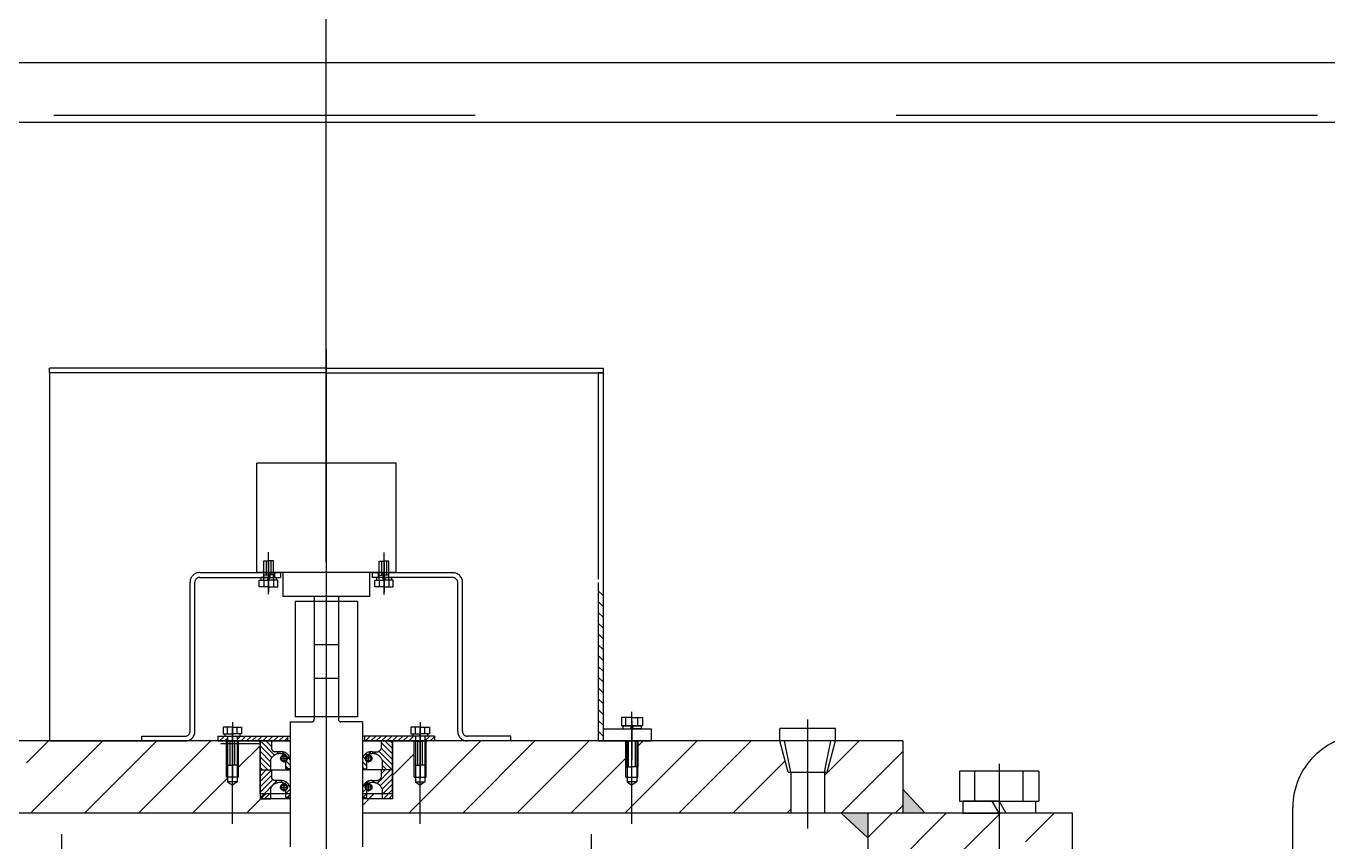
# Model space of a CAD drawing. Header units: millimetres. Extents: x 0 to 29400, y -802 to 20790.
# Drawn here: x 12709 to 13250, y 13793 to 14132 of the extents above; entities that cross this region are included whole.
import ezdxf

# ---------------------------------------------------------------- set-up
doc = ezdxf.new("R2010")
doc.units = ezdxf.units.MM
doc.header["$LTSCALE"] = 700
doc.linetypes.add('K', pattern=[2.5, 1.25, -0.25, 0.25, -0.25, 0.25, -0.25])
for name, color, linetype in [('02', 1, 'Continuous'), ('07', 6, 'K'), ('11', 3, 'Continuous')]:
    doc.layers.add(name, color=color, linetype=linetype)
doc.styles.get("Standard").update_dxf_attribs({"font": 'isocp', "width": 0.707, "bigfont": 'intecad.shx'})
doc.dimstyles.new('INTE', dxfattribs={"dimscale": 70, "dimtxt": 3.5, "dimasz": 3, "dimexe": 3, "dimexo": 0, "dimgap": 1, "dimtad": 1, "dimdec": 0, "dimdsep": 46, "dimtxsty": 'Standard', "dimcen": 0, "dimclrd": 1, "dimclre": 1, "dimclrt": 3, "dimadec": 0, "dimazin": 0, "dimtfac": 1, "dimtdec": 0, "dimtmove": 0, "dimatfit": 0, "dimfxl": 1, "dimarcsym": 0})

# ---------------------------------------------------------------- blocks, each defined once
blk = doc.blocks.new('WERWER')
at = {"layer": '07', "color": 6, "linetype": 'K'}
blk.add_line((45708.50317617159, 26279.14359438403), (42795.50317617159, 26279.14359438403), dxfattribs=at)
blk = doc.blocks.new('werwerwer')
at = {"layer": '07', "color": 6, "linetype": 'K'}
for p, q in [((9433.469621342461, 11673.86708200708), (18336.46962134246, 11673.86708200708)), ((17307.46060159151, 11648.87640126011), (10678.46962134247, 11648.87640126011))]:
    blk.add_line(p, q, dxfattribs=at)
at = {"layer": '07'}
blk.add_blockref('WERWER', (-30876.03355482913, -14627.28583162998), dxfattribs=at)
blk = doc.blocks.new('*D1355')
at = {"layer": '02', "color": 1, "linetype": 'Continuous', "lineweight": -2, "ltscale": 0.6}
for p, q in [((9050.803224220665, 38121.82501897335), (9050.803224220665, 38598.73084397267)), ((11145.30322422066, 36146.17600120038), (11145.30322422066, 38598.73084397267)), ((9260.803224220665, 38388.73084397267), (10935.30322422066, 38388.73084397267))]:
    blk.add_line(p, q, dxfattribs=at)
at = {"layer": '02', "color": 1, "linetype": 'Continuous', "ltscale": 0.6}
for points in [[(9260.803224220665, 38423.73084397267), (9260.803224220665, 38353.73084397267), (9050.803224220665, 38388.73084397267)], [(10935.30322422066, 38423.73084397267), (10935.30322422066, 38353.73084397267), (11145.30322422066, 38388.73084397267)]]:
    blk.add_solid(points, dxfattribs=at)
at = {"layer": 'Defpoints', "color": 0, "linetype": 'Continuous', "ltscale": 0.6}
for p in [(11145.30322422066, 38388.73084397267), (9050.803224220665, 38121.82501897335), (11145.30322422066, 36146.17600120038)]:
    blk.add_point(p, dxfattribs=at)
at = {"layer": '02', "color": 3, "linetype": 'Continuous', "ltscale": 0.6, "insert": (10098.05322422066, 38581.2549581459), "char_height": 245, "attachment_point": 5}
blk.add_mtext('2094', dxfattribs=at)
blk = doc.blocks.new('w34')
at = {"layer": '07', "linetype": 'K'}
h = blk.add_hatch(dxfattribs=at)
h.set_pattern_fill('ANSI31', color=6, scale=0.5, angle=-90.00000000000001, style=0)
h.set_pattern_definition([(315, (10605.56258334027, 36437.11650092343), (1.122532015133644, 1.122532015133644), [])])
h.paths.add_polyline_path([(11168.48408912694, 36059.87279483248), (11172.80322422066, 36059.87279483248), (11172.80322422066, 36071.87279483248), (11168.07762300155, 36071.87279483248), (11168.07762300155, 36068.78048403258, -0.2506828511943213), (11167.63258006699, 36067.94860504167), (11166.84377485664, 36067.4223830436), (11164.36719261777, 36067.4223830436, 0.3771391367311384), (11160.30322422066, 36064.40002482782), (11160.30322422066, 36060.32841777684), (11162.15194804201, 36060.32841777684), (11162.15194804201, 36063.46991693218, -0.5345792169395829), (11162.03951163087, 36065.79660781279, -0.4851308256795869), (11168.48408912694, 36064.0398726946)])
h.paths.add_polyline_path([(11128.56693681045, 36065.79660781279, -0.5345792169395829), (11128.45450039931, 36063.46991693218), (11128.45450039931, 36060.32841777684), (11130.30322422066, 36060.32841777684), (11130.30322422066, 36064.40002482782, 0.3771391367311381), (11126.23925582354, 36067.4223830436), (11123.76267358468, 36067.4223830436), (11122.97386837433, 36067.94860504167, -0.2506828511946083), (11122.52882543977, 36068.78048403258), (11122.52882543977, 36071.87279483248), (11117.80322422066, 36071.87279483248), (11117.80322422066, 36059.87279483248), (11122.12235931438, 36059.87279483248), (11122.12235931438, 36064.0398726946, -0.4851308256795869)])
at = {"layer": '07', "linetype": 'K', "ltscale": 0.6}
for points in [[(11394.17847972172, 36041.87279483248), (11384.80322422066, 36041.87279483248), (11384.80322422066, 36051.87279483248)], [(11359.15894438648, 36041.87279483248), (11370.30322422214, 36041.87279483248), (11370.30322422214, 36031.60056305799)]]:
    blk.add_hatch(color=6, dxfattribs=at).paths.add_polyline_path(points)
at = {"layer": '07', "color": 6, "linetype": 'K'}
for p, q in [((11145.30322422066, 36239.72922878175), (11145.30322422066, 36244.00969784726)), ((11145.30322422066, 36234.73778667858), (11145.30322422066, 36173.42391648333)), ((11145.30322422066, 36234.09971088055), (11145.30322422066, 36078.26681850672)), ((11145.30322422066, 36234.03778667855), (11145.30322422066, 36173.42391648333)), ((11145.30322422066, 36226.87279483249), (11030.30322422066, 36226.87279483249)), ((11030.30322422066, 36224.87279483249), (11030.30322422066, 36226.87279483249)), ((11145.30322422066, 36226.87279483249), (11260.30322422066, 36226.87279483249)), ((11260.30322422066, 36226.87279483249), (11260.30322422066, 36224.87279483249)), ((11145.30322422066, 36224.87279483249), (11030.30322422066, 36224.87279483249)), ((11030.30322422066, 36224.87279483249), (11030.30322422066, 36071.87279483248)), ((11145.30322422066, 36224.87279483249), (11260.30322422066, 36224.87279483249)), ((11260.30322422066, 36224.87279483249), (11258.30322422066, 36224.87279483249)), ((11258.30322422066, 36224.87279483249), (11258.30322422066, 36139.16499437151)), ((11260.30322422066, 36224.87279483249), (11260.30322422066, 36076.87279483249)), ((11174.38975034286, 36187.37279483248), (11116.38975034286, 36187.37279483248)), ((11116.38975034286, 36141.87279483248), (11116.38975034286, 36187.37279483248)), ((11174.38975034286, 36141.87279483248), (11174.38975034286, 36187.37279483248)), ((11121.30322422066, 36132.90926677462), (11121.30322422066, 36150.32313696968)), ((11169.30322422066, 36132.8111239702), (11169.30322422066, 36150.22499416527)), ((11119.30322422083, 36146.77425862003), (11121.30322422066, 36146.77425862003)), ((11119.30322422083, 36138.77425862089), (11119.30322422083, 36146.77425862003)), ((11120.30322422082, 36146.77425862003), (11120.30322422082, 36140.87425862069)), ((11123.30322422049, 36146.77425862003), (11121.30322422066, 36146.77425862003)), ((11121.30322422066, 36146.31499714855), (11121.30322422066, 36133.77342261527)), ((11121.30322422066, 36146.31499714855), (11121.30322422066, 36133.77342261527)), ((11122.3032242205, 36146.77425862003), (11122.3032242205, 36140.87425862069)), ((11123.30322422049, 36138.77425862089), (11123.30322422049, 36146.77425862003)), ((11167.30322422083, 36146.67611581562), (11169.30322422066, 36146.67611581562)), ((11167.30322422083, 36138.67611581648), (11167.30322422083, 36146.67611581562)), ((11168.30322422082, 36146.67611581562), (11168.30322422082, 36140.77611581628)), ((11171.30322422049, 36146.67611581562), (11169.30322422066, 36146.67611581562)), ((11169.30322422066, 36146.21685434414), (11169.30322422066, 36133.67527981085)), ((11169.30322422066, 36146.21685434414), (11169.30322422066, 36133.67527981085)), ((11170.3032242205, 36146.67611581562), (11170.3032242205, 36140.77611581628)), ((11171.30322422049, 36138.67611581648), (11171.30322422049, 36146.67611581562)), ((11092.70322422066, 36141.87425862067), (11126.30322422066, 36141.87253892545)), ((11092.70322422066, 36139.87425862067), (11126.30322422066, 36139.87081923024)), ((11174.38975034286, 36141.87279483248), (11116.38975034286, 36141.87279483248)), ((11117.47322422099, 36135.974258621), (11117.47322422099, 36138.77425862089)), ((11117.47322422099, 36138.77425862089), (11121.30322422066, 36138.77425862089)), ((11121.30322422066, 36139.87425862066), (11118.15322422092, 36139.87425862066)), ((11118.15322422092, 36139.87425862066), (11118.15322422092, 36138.77425862089)), ((11118.15322422092, 36138.77425862089), (11121.30322422066, 36138.77425862089)), ((11119.30322422083, 36140.87425862069), (11121.30322422066, 36140.87425862069)), ((11119.30322422083, 36138.77425862089), (11119.30322422083, 36135.974258621)), ((11121.30322422066, 36139.87425862066), (11120.6681389247, 36138.77425862089)), ((11121.30322422066, 36141.97093763689), (11121.30322422066, 36136.67857960467)), ((11123.30322422049, 36140.87425862069), (11121.30322422066, 36140.87425862069)), ((11121.30322422066, 36139.87425862066), (11124.4532242204, 36139.87425862066)), ((11121.30322422066, 36138.77425862089), (11121.93830951661, 36139.87425862066)), ((11125.13322422033, 36138.77425862089), (11121.30322422066, 36138.77425862089)), ((11124.4532242204, 36138.77425862089), (11121.30322422066, 36138.77425862089)), ((11121.80322422066, 36141.87425862067), (11121.80322422066, 36139.87425862067)), ((11121.80322422066, 36141.87425862067), (11121.80322422066, 36139.87425862067)), ((11123.30322422049, 36138.77425862089), (11123.30322422049, 36135.974258621)), ((11123.80322422066, 36141.87425862067), (11123.80322422066, 36139.87425862067)), ((11123.80322422066, 36141.87425862067), (11123.80322422066, 36139.87425862067)), ((11124.4532242204, 36139.87425862066), (11124.4532242204, 36138.77425862089)), ((11125.13322422033, 36135.974258621), (11125.13322422033, 36138.77425862089)), ((11126.30322422066, 36141.87253892545), (11126.30322422066, 36139.87081923024)), ((11127.30322422066, 36141.87279483248), (11127.30322422066, 36131.87279483248)), ((11163.30322422066, 36141.87279483248), (11163.30322422066, 36131.87279483248)), ((11197.90322422066, 36141.77611581625), (11164.30322422066, 36141.77439612104)), ((11164.30322422066, 36141.77439612104), (11164.30322422066, 36139.77267642583)), ((11197.90322422066, 36139.77611581625), (11164.30322422066, 36139.77611581625)), ((11165.47322422099, 36135.87611581659), (11165.47322422099, 36138.67611581648)), ((11165.47322422099, 36138.67611581648), (11169.30322422066, 36138.67611581648)), ((11169.30322422066, 36139.77611581625), (11166.15322422092, 36139.77611581625)), ((11166.15322422092, 36139.77611581625), (11166.15322422092, 36138.67611581648)), ((11166.15322422092, 36138.67611581648), (11169.30322422066, 36138.67611581648)), ((11166.80322422066, 36141.77611581625), (11166.80322422066, 36139.77611581625)), ((11166.80322422066, 36141.77611581625), (11166.80322422066, 36139.77611581625)), ((11167.30322422083, 36140.77611581628), (11169.30322422066, 36140.77611581628)), ((11167.30322422083, 36138.67611581648), (11167.30322422083, 36135.87611581659)), ((11169.30322422066, 36138.67611581648), (11168.66813892471, 36139.77611581625)), ((11168.80322422066, 36141.77611581625), (11168.80322422066, 36139.77611581625)), ((11168.80322422066, 36141.77611581625), (11168.80322422066, 36139.77611581625)), ((11169.30322422066, 36141.87279483248), (11169.30322422066, 36136.58043680026)), ((11171.30322422049, 36140.77611581628), (11169.30322422066, 36140.77611581628)), ((11169.30322422066, 36139.77611581625), (11172.4532242204, 36139.77611581625)), ((11169.30322422066, 36139.77611581625), (11169.93830951662, 36138.67611581648)), ((11173.13322422033, 36138.67611581648), (11169.30322422066, 36138.67611581648)), ((11172.4532242204, 36138.67611581648), (11169.30322422066, 36138.67611581648)), ((11171.30322422049, 36138.67611581648), (11171.30322422049, 36135.87611581659)), ((11172.4532242204, 36139.77611581625), (11172.4532242204, 36138.67611581648)), ((11173.13322422033, 36135.87611581659), (11173.13322422033, 36138.67611581648)), ((11088.70322422066, 36075.87279483248), (11088.70322422066, 36137.87425862067)), ((11090.70322422066, 36075.87279483248), (11090.70322422066, 36137.87425862067)), ((11121.30322422066, 36135.974258621), (11117.47322422099, 36135.974258621)), ((11121.30322422066, 36135.974258621), (11125.13322422033, 36135.974258621)), ((11169.30322422066, 36135.87611581659), (11165.47322422099, 36135.87611581659)), ((11169.30322422066, 36135.87611581659), (11173.13322422033, 36135.87611581659)), ((11199.90322422066, 36075.87279483248), (11199.90322422066, 36137.77611581625)), ((11201.90322422066, 36075.87279483248), (11201.90322422066, 36137.77611581625)), ((11258.30322422066, 36137.81093646689), (11258.30322422066, 36071.87279483248)), ((11258.30322422066, 36134.3163688826), (11260.30322422066, 36132.3163688826)), ((11163.30322422066, 36131.87279483248), (11127.30322422066, 36131.8745145277)), ((11158.30322422066, 36131.87279483248), (11132.30322422066, 36131.87279483248)), ((11132.30322422066, 36129.87279483248), (11132.30322422066, 36081.87279483248)), ((11158.30322422066, 36129.87279483248), (11132.30322422066, 36129.87279483248)), ((11140.30322422066, 36131.87279483248), (11140.30322422066, 36080.87279483248)), ((11150.30322422066, 36131.87279483248), (11150.30322422066, 36081.87279483248)), ((11158.30322422066, 36129.87279483248), (11158.30322422066, 36081.87279483248)), ((11258.30322422066, 36129.82624082206), (11260.30322422066, 36127.82624082207)), ((11258.30322422066, 36125.33611276154), (11260.30322422066, 36123.33611276154)), ((11258.30322422066, 36120.84598470099), (11260.30322422066, 36118.845984701)), ((11150.30322422066, 36111.87279483248), (11140.30322422066, 36111.87279483248)), ((11258.30322422066, 36116.35585664047), (11260.30322422066, 36114.35585664047)), ((11258.30322422066, 36111.86572857993), (11260.30322422066, 36109.86572857993)), ((11258.30322422066, 36107.3756005194), (11260.30322422066, 36105.3756005194)), ((11258.30322422066, 36102.88547245886), (11260.30322422066, 36100.88547245886)), ((11140.30322422066, 36097.87279483248), (11140.30322422066, 36080.87279483248)), ((11150.30322422066, 36097.87279483248), (11140.30322422066, 36097.87279483248)), ((11150.30322422066, 36097.87279483248), (11150.30322422066, 36080.87279483248)), ((11258.30322422066, 36098.39534439832), (11260.30322422066, 36096.39534439833)), ((11258.30322422066, 36093.90521633779), (11260.30322422066, 36091.90521633779)), ((11258.30322422066, 36089.41508827725), (11260.30322422066, 36087.41508827726)), ((11258.30322422066, 36084.92496021673), (11260.30322422066, 36082.92496021673)), ((11106.30322422066, 36079.73778667876), (11106.30322422066, 36056.32391648354)), ((11130.30322422066, 36079.87279483248), (11130.30322422066, 36027.87279483248)), ((11130.30322422066, 36079.87279483248), (11139.30322422066, 36079.87279483248)), ((11158.30322422066, 36081.87279483248), (11132.30322422066, 36081.87279483248)), ((11160.30322422066, 36079.87279483248), (11151.30322422066, 36079.87279483248)), ((11160.30322422066, 36079.87279483248), (11160.30322422066, 36027.87279483248)), ((11184.30322422066, 36079.73778667876), (11184.30322422066, 36056.32391648354)), ((11258.30322422066, 36080.43483215618), (11260.30322422066, 36078.43483215618)), ((11267.90822422097, 36081.67279483219), (11267.90822422097, 36078.17279483227)), ((11272.30322422066, 36081.67279483219), (11267.90822422097, 36081.67279483219)), ((11269.80322422081, 36078.17279483227), (11269.80322422081, 36081.67279483219)), ((11272.30322422066, 36057.15069284569), (11272.30322422066, 36083.96541108702)), ((11272.30322422066, 36081.67279483219), (11276.69822422035, 36081.67279483219)), ((11272.30322422066, 36080.2694738485), (11272.30322422066, 36071.77711581626)), ((11274.80322422051, 36078.17279483227), (11274.80322422051, 36081.67279483219)), ((11276.69822422035, 36081.67279483219), (11276.69822422035, 36078.17279483227)), ((11068.70322422066, 36073.87279483248), (11086.70322422066, 36073.87279483248)), ((11068.70322422066, 36071.8198588181), (11068.70322422066, 36073.8198588181)), ((11100.30322422066, 36073.87279483248), (11130.30322422066, 36073.87279483248)), ((11100.30322422066, 36073.87279483248), (11100.30322422066, 36071.87279483248)), ((11100.30322422066, 36073.46800239306), (11100.70801666008, 36073.87279483248)), ((11100.95308069035, 36071.87279483248), (11102.95308069035, 36073.87279483248)), ((11102.47322422099, 36077.67279483238), (11102.47322422099, 36074.87279483248)), ((11106.30322422066, 36077.67279483238), (11102.47322422099, 36077.67279483238)), ((11102.47322422099, 36074.87279483248), (11106.30322422066, 36074.87279483248)), ((11103.19578820216, 36074.87279483248), (11103.19578820216, 36073.87279483248)), ((11104.30322422083, 36074.87279483248), (11104.30322422083, 36077.67279483238)), ((11104.30322422083, 36073.87279483248), (11104.30322422083, 36061.87279483319)), ((11106.30322422066, 36077.67279483238), (11110.13322422033, 36077.67279483238)), ((11110.13322422033, 36074.87279483248), (11106.30322422066, 36074.87279483248)), ((11108.30322422049, 36074.87279483248), (11108.30322422049, 36077.67279483238)), ((11108.30322422049, 36073.87279483248), (11108.30322422049, 36061.87279483319)), ((11108.30322422049, 36072.48774627181), (11109.68827278115, 36073.87279483248)), ((11109.41066023916, 36074.87279483248), (11109.41066023916, 36073.87279483248)), ((11109.93333681142, 36071.87279483248), (11111.93333681142, 36073.87279483248)), ((11110.13322422033, 36077.67279483238), (11110.13322422033, 36074.87279483248)), ((11112.17840084169, 36071.87279483248), (11114.17840084169, 36073.87279483248)), ((11114.42346487196, 36071.87279483248), (11116.42346487195, 36073.87279483248)), ((11116.66852890222, 36071.87279483248), (11118.66852890222, 36073.87279483248)), ((11118.91359293249, 36071.87279483248), (11120.91359293249, 36073.87279483248)), ((11121.15865696276, 36071.87279483248), (11123.15865696276, 36073.87279483248)), ((11123.40372099302, 36071.87279483248), (11125.40372099302, 36073.87279483248)), ((11125.64878502329, 36071.87279483248), (11127.64878502329, 36073.87279483248)), ((11129.34223111109, 36071.87279483248), (11129.34223111109, 36073.87279483248)), ((11190.30322422066, 36073.87279483248), (11160.30322422066, 36073.87279483248)), ((11161.26421733023, 36071.87279483248), (11161.26421733023, 36073.87279483248)), ((11161.56980950757, 36071.87279483248), (11163.56980950757, 36073.87279483248)), ((11163.81487353784, 36071.87279483248), (11165.81487353784, 36073.87279483248)), ((11166.05993756811, 36071.87279483248), (11168.0599375681, 36073.87279483248)), ((11168.30500159837, 36071.87279483248), (11170.30500159837, 36073.87279483248)), ((11170.55006562864, 36071.87279483248), (11172.55006562864, 36073.87279483248)), ((11172.79512965891, 36071.87279483248), (11174.79512965891, 36073.87279483248)), ((11175.04019368918, 36071.87279483248), (11177.04019368918, 36073.87279483248)), ((11177.28525771944, 36071.87279483248), (11179.28525771944, 36073.87279483248)), ((11179.53032174971, 36071.87279483248), (11181.53032174971, 36073.87279483248)), ((11184.30322422066, 36077.67279483238), (11180.47322422099, 36077.67279483238)), ((11180.47322422099, 36077.67279483238), (11180.47322422099, 36074.87279483248)), ((11180.47322422099, 36074.87279483248), (11184.30322422066, 36074.87279483248)), ((11181.19578820216, 36074.87279483248), (11181.19578820216, 36073.87279483248)), ((11182.30322422083, 36074.87279483248), (11182.30322422083, 36077.67279483238)), ((11182.30322422083, 36073.87279483248), (11182.30322422083, 36061.87279483319)), ((11184.30322422066, 36077.67279483238), (11188.13322422033, 36077.67279483238)), ((11188.13322422033, 36074.87279483248), (11184.30322422066, 36074.87279483248)), ((11186.30322422049, 36074.87279483248), (11186.30322422049, 36077.67279483238)), ((11186.30322422049, 36071.91050521247), (11188.26551384051, 36073.87279483248)), ((11186.30322422049, 36073.87279483248), (11186.30322422049, 36061.87279483319)), ((11187.41066023916, 36074.87279483248), (11187.41066023916, 36073.87279483248)), ((11188.13322422033, 36077.67279483238), (11188.13322422033, 36074.87279483248)), ((11188.51057787078, 36071.87279483248), (11190.30322422066, 36073.66544118236)), ((11190.30322422066, 36073.87279483248), (11190.30322422066, 36071.87279483248)), ((11221.90322422066, 36073.87279483248), (11203.90322422066, 36073.87279483248)), ((11221.90322422066, 36071.81474854025), (11221.90322422066, 36073.81474854025)), ((11258.30322422066, 36075.94470409566), (11260.30322422066, 36073.94470409566)), ((11260.30322422066, 36076.87279483249), (11260.30322422066, 36071.87279483248)), ((11260.30322422066, 36076.87279483249), (11280.30322422066, 36076.87279483249)), ((11267.90822422097, 36078.17279483227), (11272.30322422066, 36078.17279483227)), ((11268.45322422089, 36078.17279483227), (11268.45322422089, 36076.87279483249)), ((11272.30322422066, 36078.17279483227), (11268.45322422089, 36078.17279483227)), ((11268.45322422089, 36076.87279483249), (11272.30322422066, 36076.87279483249)), ((11268.47322422099, 36078.17279483227), (11272.30322422066, 36078.17279483227)), ((11272.30322422066, 36078.17279483227), (11271.55266887087, 36076.87279483249)), ((11272.30322422066, 36078.83816536394), (11272.30322422066, 36064.18105894693)), ((11272.30322422066, 36076.87279483249), (11273.05377957045, 36078.17279483227)), ((11276.13322422033, 36078.17279483227), (11272.30322422066, 36078.17279483227)), ((11272.30322422066, 36078.17279483227), (11276.15322422043, 36078.17279483227)), ((11276.69822422035, 36078.17279483227), (11272.30322422066, 36078.17279483227)), ((11276.15322422043, 36076.87279483249), (11272.30322422066, 36076.87279483249)), ((11276.15322422043, 36078.17279483227), (11276.15322422043, 36076.87279483249)), ((11280.30322422066, 36076.87279483249), (11280.30322422066, 36071.87279483248)), ((11280.30322422066, 36076.87279483249), (11280.30322422066, 36071.87279483249)), ((11030.30322422066, 36071.87279483249), (11073.70322422066, 36071.87279483249)), ((11071.30322422066, 36071.87279483248), (11086.70322422066, 36071.87279483248)), ((11100.30322422066, 36071.87279483248), (11126.80322422066, 36071.87279483248)), ((11101.42977505799, 36070.87279483248), (11117.90322422066, 36070.87279483248)), ((11103.19814472062, 36071.87279483248), (11104.30322422083, 36072.97787433269)), ((11104.30322422083, 36071.77279483269), (11106.30322422066, 36071.77279483269)), ((11105.30322422082, 36061.87279483319), (11105.30322422082, 36071.77279483269)), ((11108.30322422049, 36071.77279483269), (11106.30322422066, 36071.77279483269)), ((11107.3032242205, 36061.87279483319), (11107.3032242205, 36071.77279483269)), ((11126.80322422066, 36071.87279483248), (11108.30322422049, 36071.87279483248)), ((11117.80108288695, 36071.87279483248), (11117.80108288695, 36059.87279483248)), ((11117.80322422066, 36071.87279483248), (11117.80108288695, 36047.87279483248)), ((11117.80322422066, 36071.87279483248), (11117.80322422066, 36047.87279483248)), ((11122.52882543977, 36071.87279483248), (11122.52882543977, 36068.78048403258)), ((11126.80322422066, 36071.87279483248), (11130.30322422066, 36071.87279483248)), ((11127.89384905356, 36071.87279483248), (11129.34223111109, 36073.32117689001)), ((11160.30322422066, 36071.87279483248), (11182.30322422083, 36071.87279483248)), ((11190.30322422066, 36071.87279483248), (11163.80322422066, 36071.87279483248)), ((11168.07762300155, 36071.87279483248), (11168.07762300155, 36068.78048403258)), ((11172.80322422066, 36071.87279483248), (11172.80322422066, 36047.87279483248)), ((11172.80536555437, 36071.87279483248), (11172.80536555437, 36059.87279483248)), ((11172.80536555437, 36071.87279483248), (11172.80536555437, 36047.87279483248)), ((11181.77538577998, 36071.87279483248), (11182.30322422083, 36072.40063327333)), ((11182.30322422083, 36071.77279483269), (11184.30322422066, 36071.77279483269)), ((11183.30322422082, 36061.87279483319), (11183.30322422082, 36071.77279483269)), ((11186.30322422049, 36071.77279483269), (11184.30322422066, 36071.77279483269)), ((11185.3032242205, 36061.87279483319), (11185.3032242205, 36071.77279483269)), ((11219.30322422066, 36071.87279483248), (11203.90322422066, 36071.87279483248)), ((11258.30322422066, 36071.87279483249), (11280.30668715877, 36071.87279483248)), ((11258.30322422066, 36071.87279483249), (11258.30322422066, 36071.87279483249)), ((11269.80322422081, 36071.8727948325), (11269.80322422082, 36061.17279483299)), ((11270.8032242208, 36061.17279483299), (11270.8032242208, 36071.8727948325)), ((11272.30322422066, 36062.12111088957), (11272.30322422066, 36068.92447694255)), ((11273.80322422052, 36061.17279483299), (11273.80322422052, 36071.8727948325)), ((11274.80322422051, 36071.8727948325), (11274.80322422051, 36061.17279483299)), ((11122.12235931438, 36064.0398726946), (11122.12235931438, 36059.87279483248)), ((11122.97386837433, 36067.94860504167), (11123.76267358468, 36067.4223830436)), ((11126.23925582354, 36067.4223830436), (11123.76267358468, 36067.4223830436)), ((11126.14588646075, 36064.67081756544), (11129.42281172406, 36064.67081756544)), ((11127.73357422522, 36062.90566102834), (11127.73357422522, 36066.46894797859)), ((11128.45450039931, 36060.32841777684), (11128.45450039931, 36063.46991693218)), ((11130.30322422066, 36064.40002482782), (11130.30322422066, 36060.32841777684)), ((11160.30322422066, 36064.40002482782), (11160.30322422066, 36060.32841777684)), ((11164.46056198057, 36064.67081756544), (11161.18363671726, 36064.67081756544)), ((11162.15194804201, 36060.32841777684), (11162.15194804201, 36063.46991693218)), ((11162.8728742161, 36062.90566102834), (11162.8728742161, 36066.46894797859)), ((11164.36719261777, 36067.4223830436), (11166.84377485663, 36067.4223830436)), ((11167.63258006699, 36067.94860504167), (11166.84377485663, 36067.4223830436)), ((11168.48408912694, 36064.0398726946), (11168.48408912694, 36059.87279483248)), ((11104.30322422083, 36061.87279483319), (11106.30322422066, 36061.87279483319)), ((11108.30322422049, 36061.87279483319), (11106.30322422066, 36061.87279483319)), ((11117.80108288695, 36059.87279483248), (11122.12235931438, 36059.87279483248)), ((11117.80108288695, 36059.87279483248), (11117.80108288695, 36047.87279483248)), ((11117.80322422066, 36057.29204193904), (11120.3839771141, 36059.87279483248)), ((11117.80322422066, 36059.53710596931), (11118.13891308383, 36059.87279483248)), ((11117.80322422066, 36055.04697790878), (11122.52882543977, 36059.77257912789)), ((11117.80322422066, 36052.80191387851), (11122.52882543977, 36057.52751509762)), ((11122.12235931438, 36059.87279483248), (11130.30322422066, 36059.87279483248)), ((11122.52882543977, 36059.87279483248), (11122.52882543977, 36056.78048403258)), ((11130.30322422066, 36060.32841777684), (11128.45450039931, 36060.32841777684)), ((11160.30322422066, 36060.32841777684), (11162.15194804201, 36060.32841777684)), ((11168.48408912694, 36059.87279483248), (11160.30322422066, 36059.87279483248)), ((11166.37603942612, 36054.22838444836), (11172.02044981024, 36059.87279483248)), ((11167.67572655629, 36053.28300754826), (11172.80322422066, 36058.41050521263)), ((11168.07762300155, 36058.17503205405), (11169.77538577998, 36059.87279483248)), ((11168.07762300155, 36059.87279483248), (11168.07762300155, 36056.78048403258)), ((11172.80536555437, 36059.87279483248), (11168.48408912694, 36059.87279483248)), ((11172.80536555437, 36059.87279483248), (11172.80536555437, 36047.87279483248)), ((11172.80536555437, 36059.87279483248), (11172.80536555437, 36047.87279483248)), ((11182.30322422083, 36061.87279483319), (11184.30322422066, 36061.87279483319)), ((11186.30322422049, 36061.87279483319), (11184.30322422066, 36061.87279483319)), ((11269.80322422082, 36061.17279483299), (11272.30322422066, 36061.17279483299)), ((11274.80322422051, 36061.17279483299), (11272.30322422066, 36061.17279483299)), ((11117.80322422066, 36050.55684984825), (11123.10649950098, 36055.86012512857)), ((11117.80322422066, 36048.31178581798), (11124.91382144629, 36055.42238304361)), ((11122.12235931438, 36052.03987269461), (11122.12235931438, 36047.87279483248)), ((11122.97386837433, 36055.94860504167), (11123.76267358468, 36055.42238304361)), ((11126.23925582355, 36055.42238304361), (11123.76267358468, 36055.42238304361)), ((11126.14588646075, 36052.67081756545), (11129.42281172406, 36052.67081756545)), ((11126.3557006741, 36054.61919824115), (11127.12828102952, 36055.39177859657)), ((11127.73357422522, 36050.90566102834), (11127.73357422522, 36054.46894797859)), ((11128.08629147753, 36054.10472501431), (11128.73517205168, 36054.75360558846)), ((11128.45450039931, 36049.98280587556), (11130.30322422066, 36051.83152969691)), ((11129.11694602061, 36052.89031552712), (11129.82557374595, 36053.59894325247)), ((11130.30322422066, 36052.40002482782), (11130.30322422066, 36048.32841777684)), ((11160.30322422066, 36052.40002482782), (11160.30322422066, 36048.32841777684)), ((11160.30322422066, 36050.40063327317), (11161.7440966705, 36051.841505723)), ((11160.38976208853, 36052.7322351713), (11162.92191706906, 36055.26439015182)), ((11164.46056198057, 36052.67081756545), (11161.18363671726, 36052.67081756545)), ((11162.8728742161, 36050.90566102834), (11162.8728742161, 36054.46894797859)), ((11164.36719261777, 36055.42238304361), (11166.84377485664, 36055.42238304361)), ((11164.53360602126, 36054.63101507377), (11165.3249739911, 36055.42238304361)), ((11167.63258006699, 36055.94860504167), (11166.84377485664, 36055.42238304361)), ((11168.48408912694, 36051.84630608864), (11172.80322422066, 36056.16544118236)), ((11168.48408912694, 36049.60124205838), (11172.80322422066, 36053.9203771521)), ((11168.48408912694, 36052.03987269461), (11168.48408912694, 36047.87279483248)), ((11117.80108288695, 36047.87279483248), (11122.12235931438, 36047.87279483248)), ((11130.30322422066, 36047.87279483248), (11117.80322422066, 36047.87279483248)), ((11130.30322422066, 36047.87279483248), (11117.80322422066, 36047.87279483248)), ((11119.60929726543, 36047.87279483248), (11122.12235931438, 36050.38585688143)), ((11121.8543612957, 36047.87279483248), (11122.12235931438, 36048.14079285116)), ((11128.45450039931, 36048.32841777684), (11128.45450039931, 36051.46991693218)), ((11130.30322422066, 36048.32841777684), (11128.45450039931, 36048.32841777684)), ((11129.04517633086, 36048.32841777684), (11130.30322422066, 36049.58646566665)), ((11130.30322422066, 36047.87279483248), (11130.30322422066, 36043.87279483248)), ((11160.30322422066, 36048.32841777684), (11162.15194804201, 36048.32841777684)), ((11172.80322422066, 36047.87279483248), (11160.30322422066, 36047.87279483248)), ((11172.80536555437, 36047.87279483248), (11160.30322422066, 36047.87279483248)), ((11160.30322422066, 36047.87279483248), (11160.30322422066, 36043.87279483248)), ((11160.4760727546, 36048.32841777684), (11162.15194804201, 36050.00429306425)), ((11162.15194804201, 36048.32841777684), (11162.15194804201, 36051.46991693218)), ((11172.80536555437, 36047.87279483248), (11168.48408912694, 36047.87279483248)), ((11169.00070593131, 36047.87279483248), (11172.80322422066, 36051.67531312183)), ((11172.80536555437, 36047.87279483248), (11169.50750688808, 36047.87279483248)), ((11171.24576996158, 36047.87279483248), (11172.80322422066, 36049.43024909156)), ((11424.80322422064, 36046.87279483243), (11409.70322422045, 36046.87279483243)), ((11409.70322422045, 36046.87279483243), (11409.70322422045, 36041.8727948325)), ((11424.80322422064, 36041.8727948325), (11421.91647287485, 36046.87279483243)), ((11424.80322422064, 36048.96947384865), (11424.80322422064, 36039.77711581628)), ((11424.80322422064, 36046.87279483243), (11439.90322422084, 36046.87279483243)), ((11424.80322422064, 36046.87279483243), (11427.68997556644, 36041.8727948325)), ((11439.90322422084, 36046.87279483243), (11439.90322422084, 36041.8727948325)), ((11409.70322422045, 36041.8727948325), (11424.80322422064, 36041.8727948325)), ((11439.90322422084, 36041.8727948325), (11424.80322422064, 36041.8727948325))]:
    blk.add_line(p, q, dxfattribs=at)
at = {"layer": '07', "color": 6, "linetype": 'K', "ltscale": 0.6}
for p, q in [((11145.30322422066, 36146.17600120038), (11145.30322422066, 32644.28645852073)), ((11345.30322422067, 36035.5305320097), (11345.30322422067, 36080.83904342896)), ((11106.30322422066, 36037.49306080145), (11106.30322422066, 36077.12021606631)), ((11184.30322422066, 36037.49306080145), (11184.30322422066, 36077.12021606631)), ((11272.30322422066, 36037.49306080145), (11272.30322422066, 36077.12021606632)), ((11356.92546037102, 36077.01632520562), (11333.68098807031, 36077.01632520562)), ((11333.68098807031, 36071.87279483248), (11333.68098807031, 36077.01632520562)), ((11356.92546037102, 36071.87279483248), (11356.92546037102, 36077.01632520562)), ((11130.30322422066, 36071.87279483249), (10905.80322422066, 36071.87279483249)), ((11029.94869954372, 36071.87279483249), (11020.80322422066, 36062.72731950943)), ((11052.39933984639, 36071.87279483248), (11022.39933984639, 36041.87279483249)), ((11074.84998014907, 36071.87279483248), (11044.84998014907, 36041.87279483248)), ((11097.30062045174, 36071.87279483248), (11067.30062045174, 36041.87279483248)), ((11103.80322422066, 36056.87279483248), (11103.80322422066, 36071.87279483248)), ((11104.30322422066, 36071.87279483248), (11104.30322422066, 36054.87279483248)), ((11108.30322422066, 36071.87279483248), (11108.30322422065, 36054.87279483248)), ((11108.80322422066, 36056.87279483248), (11108.80322422066, 36071.87279483248)), ((11117.80322422066, 36069.92475829873), (11108.80322422066, 36060.92475829873)), ((11117.80322422066, 36049.87279483248), (11117.80322422066, 36071.87279483248)), ((11384.80322422066, 36071.87279483248), (11160.30322422066, 36071.87279483249)), ((11172.80322422066, 36049.87279483248), (11172.80322422066, 36071.87279483248)), ((11181.80322422066, 36056.87279483248), (11181.80322422066, 36071.87279483248)), ((11182.30322422066, 36071.87279483248), (11182.30322422067, 36054.87279483248)), ((11209.5538219651, 36071.87279483248), (11184.30322422066, 36046.62219708804)), ((11186.30322422066, 36071.87279483248), (11186.30322422066, 36054.87279483248)), ((11187.10318166243, 36071.87279483248), (11186.80322422066, 36071.57283739072)), ((11186.80322422066, 36056.87279483248), (11186.80322422066, 36071.87279483248)), ((11232.00446226777, 36071.87279483248), (11202.00446226777, 36041.87279483248)), ((11254.45510257045, 36071.87279483248), (11224.45510257045, 36041.87279483248)), ((11269.80322422066, 36056.87279483249), (11269.80322422066, 36071.87279483249)), ((11270.30322422066, 36071.87279483249), (11270.30322422067, 36054.87279483248)), ((11299.35638317579, 36071.87279483249), (11272.30322422066, 36044.81963587736)), ((11274.30322422066, 36071.87279483249), (11274.30322422066, 36054.87279483249)), ((11276.90574287312, 36071.87279483248), (11274.80322422066, 36069.77027618002)), ((11274.80322422066, 36056.87279483249), (11274.80322422066, 36071.87279483249)), ((11321.80702347847, 36071.87279483248), (11291.80702347847, 36041.87279483248)), ((11337.23812409505, 36058.87279483248), (11333.68098807031, 36071.87279483248)), ((11338.30322422066, 36058.87279483248), (11335.73814922247, 36071.87279483248)), ((11366.70830408381, 36071.87279483248), (11352.30322422066, 36057.46771496933)), ((11352.30322422066, 36058.87279483248), (11354.86829921886, 36071.87279483248)), ((11353.36832434628, 36058.87279483248), (11356.92546037101, 36071.87279483248)), ((11384.80322422066, 36071.87279483248), (11384.80322422066, 36041.87279483248)), ((11181.80322422066, 36066.57283739071), (11172.80322422066, 36057.57283739072)), ((11269.80322422066, 36064.77027618002), (11246.90574287312, 36041.87279483248)), ((11335.95328166848, 36063.56841271982), (11314.25766378114, 36041.87279483248)), ((11384.80322422066, 36067.51707466666), (11359.15894438649, 36041.87279483248)), ((11337.23812409505, 36058.87279483248), (11353.36832434628, 36058.87279483248)), ((11338.30322422066, 36058.87279483248), (11338.30322422067, 36041.87279483248)), ((11352.30322422066, 36058.87279483248), (11352.30322422067, 36041.87279483248)), ((11441.27822422079, 36059.37279483269), (11408.32822422049, 36059.37279483269)), ((11408.32822422049, 36059.37279483269), (11408.32822422049, 36046.87279483242)), ((11414.80322422051, 36046.87279483243), (11414.80322422051, 36059.37279483269)), ((11424.80322422064, 36062.43778667907), (11424.80322422065, 35978.32391648186)), ((11434.80322422077, 36046.87279483242), (11434.80322422077, 36059.37279483269)), ((11441.27822422079, 36059.37279483269), (11441.27822422079, 36046.87279483242)), ((11104.30322422066, 36056.42475829873), (11089.75126075441, 36041.87279483248)), ((11108.80322422066, 36056.87279483248), (11103.80322422066, 36056.87279483248)), ((11108.30322422065, 36054.87279483248), (11104.30322422066, 36054.87279483248)), ((11104.30322422066, 36054.87279483248), (11106.30322422066, 36053.5085301184)), ((11108.30322422065, 36054.87279483248), (11106.30322422065, 36053.5085301184)), ((11181.80322422066, 36056.87279483248), (11186.80322422066, 36056.87279483248)), ((11182.30322422067, 36054.87279483248), (11186.30322422066, 36054.87279483248)), ((11182.30322422067, 36054.87279483248), (11184.30322422068, 36053.5085301184)), ((11186.30322422066, 36054.87279483248), (11184.30322422066, 36053.5085301184)), ((11269.80322422066, 36056.87279483249), (11274.80322422066, 36056.87279483249)), ((11274.30322422066, 36054.87279483249), (11270.30322422067, 36054.87279483248)), ((11270.30322422067, 36054.87279483248), (11272.30322422068, 36053.50853011841)), ((11274.30322422066, 36054.87279483249), (11272.30322422066, 36053.50853011841)), ((11384.80322422066, 36051.87279483248), (11394.17847972172, 36041.87279483248)), ((11120.20190105708, 36049.87279483248), (11112.20190105708, 36041.87279483248)), ((11130.30322422066, 36049.87279483248), (11117.80322422066, 36049.87279483248)), ((11130.30322422066, 36049.87279483248), (11130.30322422066, 36041.87279483248)), ((11165.10318166243, 36049.87279483248), (11160.30322422066, 36045.07283739071)), ((11160.30322422066, 36049.87279483248), (11160.30322422066, 36041.87279483248)), ((11172.80322422066, 36049.87279483248), (11160.30322422066, 36049.87279483248)), ((11184.30322422066, 36046.62219708804), (11179.5538219651, 36041.87279483248)), ((11408.32822422049, 36046.87279483242), (11441.27822422079, 36046.87279483242)), ((11130.30322422066, 36041.87279483249), (10835.30322422066, 36041.87279483249)), ((11455.30322422066, 36041.87279483248), (11160.30322422066, 36041.87279483249)), ((11272.30322422066, 36044.81963587736), (11269.35638317579, 36041.87279483249)), ((11338.30322422066, 36043.46771496934), (11336.70830408381, 36041.87279483248)), ((11359.15894438649, 36041.87279483248), (11370.30322422214, 36031.60056305799)), ((11370.30322422215, 36031.75395879777), (11380.42206025685, 36041.87279483248)), ((11370.30322422214, 36041.87279483248), (11370.30322422215, 35993.87279483248)), ((11371.87270055954, 36010.87279483249), (11402.87270055953, 36041.87279483248)), ((11384.80322422066, 36045.06643436398), (11381.60958468916, 36041.87279483248)), ((11413.80322422051, 36030.35267819079), (11424.80322422064, 36041.35267819092)), ((11424.80322422064, 36041.35267819092), (11425.32334086222, 36041.8727948325)), ((11435.80322422079, 36029.9020378884), (11447.77398116487, 36041.87279483248)), ((11455.30322422064, 36010.87279483251), (11455.30322422065, 36041.87279483251)), ((11546.870469347, 35990.23893281224), (11546.870469347, 36044.27279483248)), ((11035.30322422066, 36033.1047609712), (11035.30322422066, 35864.86422340033)), ((11255.30322422066, 36033.1047609712), (11255.30322422066, 35864.86422340033)), ((11395.3233408622, 36011.87279483248), (11413.80322422053, 36030.35267819081))]:
    blk.add_line(p, q, dxfattribs=at)
at = {"layer": '07', "color": 6, "linetype": 'K'}
for centre, radius in [((11127.73357422522, 36064.67081756544), 1.400677293124318), ((11127.73357422522, 36064.67081756544), 1.05114381556632), ((11162.8728742161, 36064.67081756544), 1.400677293124318), ((11162.8728742161, 36064.67081756544), 1.05114381556632), ((11127.73357422522, 36052.67081756545), 1.400677293124318), ((11127.73357422522, 36052.67081756545), 1.05114381556632), ((11162.8728742161, 36052.67081756545), 1.400677293124318), ((11162.8728742161, 36052.67081756545), 1.05114381556632)]:
    blk.add_circle(centre, radius, dxfattribs=at)
for centre, radius, start, end in [((11092.70322422066, 36137.87425862067), 4, 90, 180), ((11092.70322422066, 36137.87425862067), 2, 90, 180), ((11197.90322422066, 36137.77611581625), 4, 0, 90), ((11197.90322422066, 36137.77611581625), 2, 0, 90), ((11139.30322422066, 36080.87279483248), 1, 270, 0), ((11151.30322422066, 36080.87279483248), 1, 180, 270), ((11086.70322422066, 36075.87279483248), 4, 270, 0), ((11086.70322422066, 36075.87279483248), 2, 270, 0), ((11203.90322422066, 36075.87279483248), 4, 180, 270), ((11203.90322422066, 36075.87279483248), 2, 180, 270), ((11123.52882543977, 36068.78048403258), 1, 180, 236.2922423928995), ((11167.07762300155, 36068.78048403258), 1, 303.7077576071006, 0), ((11126.03687584282, 36062.3788047238), 4.252362455743265, 53.48895531048058, 157.0067683507822), ((11126.55272549983, 36063.60042929887), 3.83478730372937, 12.03511025944033, 94.68880031922477), ((11164.05372294149, 36063.60042929887), 3.83478730372937, 85.31119968077523, 167.9648897405597), ((11164.5695725985, 36062.3788047238), 4.252362455743265, 22.99323164921782, 126.5110446895194), ((11126.03687584282, 36050.3788047238), 4.252362455743265, 53.48895531050152, 157.0067683507822), ((11123.52882543977, 36056.78048403258), 1, 180, 236.2922423929644), ((11126.55272549983, 36051.60042929887), 3.83478730372937, 12.03511025945119, 94.68880031922477), ((11164.05372294149, 36051.60042929887), 3.83478730372937, 85.31119968077523, 167.9648897405488), ((11164.5695725985, 36050.3788047238), 4.252362455743265, 22.99323164921782, 126.5110446894985), ((11167.07762300155, 36056.78048403258), 1, 303.7077576070356, 0)]:
    blk.add_arc(centre, radius, start, end, dxfattribs=at)
at = {"layer": '07', "color": 6, "linetype": 'K', "ltscale": 0.6}
blk.add_arc((11576.870469347, 36044.27279483248), 30, 90, 180, dxfattribs=at)
at = {"layer": '02', "color": 1, "linetype": 'Continuous', "ltscale": 0.6}
dim = blk.add_linear_dim(base=(11145.30322422066, 38388.73084397267), p1=(9050.803224220665, 38121.82501897335), p2=(11145.30322422066, 36146.17600120038), dimstyle='INTE', dxfattribs=at)
dim.commit()
dim.dimension.update_dxf_attribs({"geometry": '*D1355', "text_midpoint": (10098.05322422066, 38581.2549581459)})

msp = doc.modelspace()

# ---------------------------------------------------------------- block references
at = {"layer": '02', "ltscale": 1.166666666666667}
msp.add_blockref('w34', (1688.83298487904, -22236.92575961625), dxfattribs=at)
at = {"layer": '11', "color": 3, "linetype": 'Continuous', "ltscale": 1.166666666666667}
msp.add_blockref('werwerwer', (-536.5334122427666, 2443.079953209151), dxfattribs=at)

doc.saveas('drawing.dxf')
